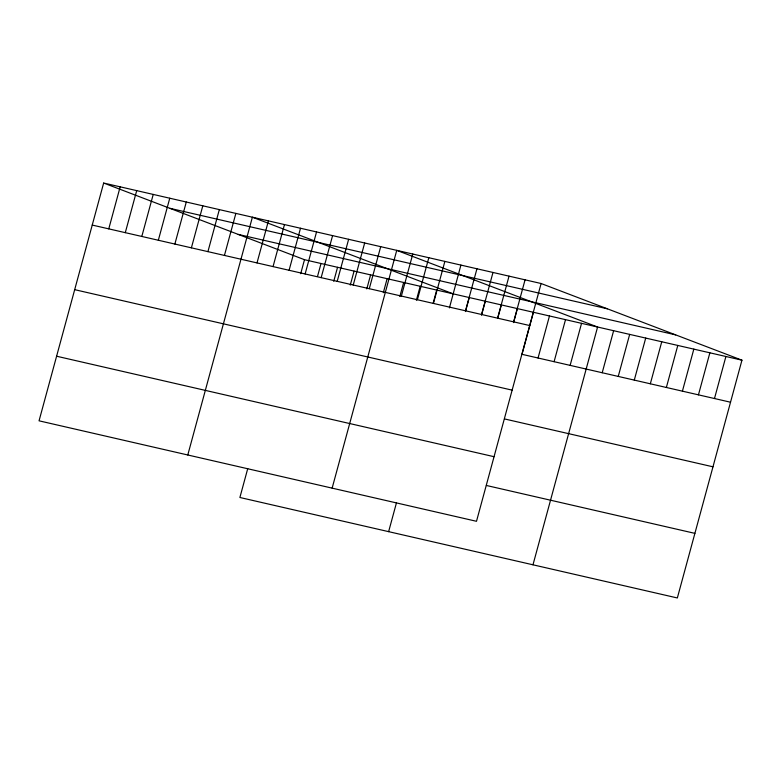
<?xml version="1.0" encoding="UTF-8"?>
<svg xmlns="http://www.w3.org/2000/svg" width="781" height="781" viewBox="0 0 781 781"><rect width="100%" height="100%" fill="white"/><g stroke="black" fill="none" stroke-linecap="round" stroke-linejoin="round"><path stroke-width="1.17" d="M103.658 183.037L39.05 420.822L476.498 521.298L541.106 283.513L103.658 183.037L304.502 259.702L741.95 360.178L677.342 597.963L239.894 497.487L247.733 468.649M108.764 228.862L120.176 186.825M125.292 232.66L136.704 190.623M141.81 236.448L153.232 194.42M158.338 240.245L169.76 198.218M174.866 244.043L186.288 202.015M191.394 247.841L202.806 205.803M207.922 251.638L219.334 209.601M224.44 255.426L235.862 213.398M187.782 454.981L252.39 217.196L453.234 293.871M257.008 262.914L268.43 220.877M273.047 266.594L284.469 224.567M289.087 270.275L300.509 228.247M300.695 273.711L304.502 259.702M305.127 273.965L316.549 231.928M317.535 276.347L321.02 263.5M321.167 277.645L332.589 235.618M333.741 281.306L337.548 267.297M337.207 281.336L348.629 239.298M350.269 285.104L354.076 271.095M353.246 285.016L364.668 242.989M366.797 288.902L370.604 274.883M369.286 288.697L380.708 246.669M383.325 292.69L387.132 278.68M332.14 488.135L396.748 250.35L597.592 327.024L532.984 564.809M399.843 296.487L403.65 282.478M401.366 296.067L412.788 254.04M416.371 300.285L420.178 286.276M417.405 299.748L428.828 257.72M433.221 302.911L436.706 290.073M433.445 303.438L444.867 261.401M388.626 531.656L396.465 502.818M449.426 307.88L460.907 265.091M465.525 310.809L476.947 268.771M465.466 311.56L469.274 297.551M481.565 314.489L492.987 272.462M481.506 315.241L485.313 301.232M497.604 318.17L509.027 276.142M497.858 317.76L501.353 304.922M513.644 321.86L525.066 279.823M513.586 322.612L517.393 308.602M533.433 312.283L522.011 354.32L730.528 402.215M538.05 358.001L549.473 315.973M554.09 361.691L565.512 319.654M570.13 365.371L581.552 323.344M602.21 372.742L613.632 330.705M618.249 376.422L629.671 334.395M634.289 380.103L645.711 338.075M650.329 383.793L661.751 341.756M666.369 387.474L677.791 345.446M682.409 391.164L693.831 349.127M698.448 394.844L709.87 352.817M714.488 398.525L725.91 356.497M169.936 208.332L607.384 308.807M238.225 234.407L675.672 334.883M92.236 225.065L529.684 325.54M74.683 289.663L512.141 390.139M504.458 418.919L712.975 466.813M56.603 356.224L494.051 456.7M486.378 485.47L694.895 533.364M541.106 283.513L741.95 360.178"/></g></svg>
